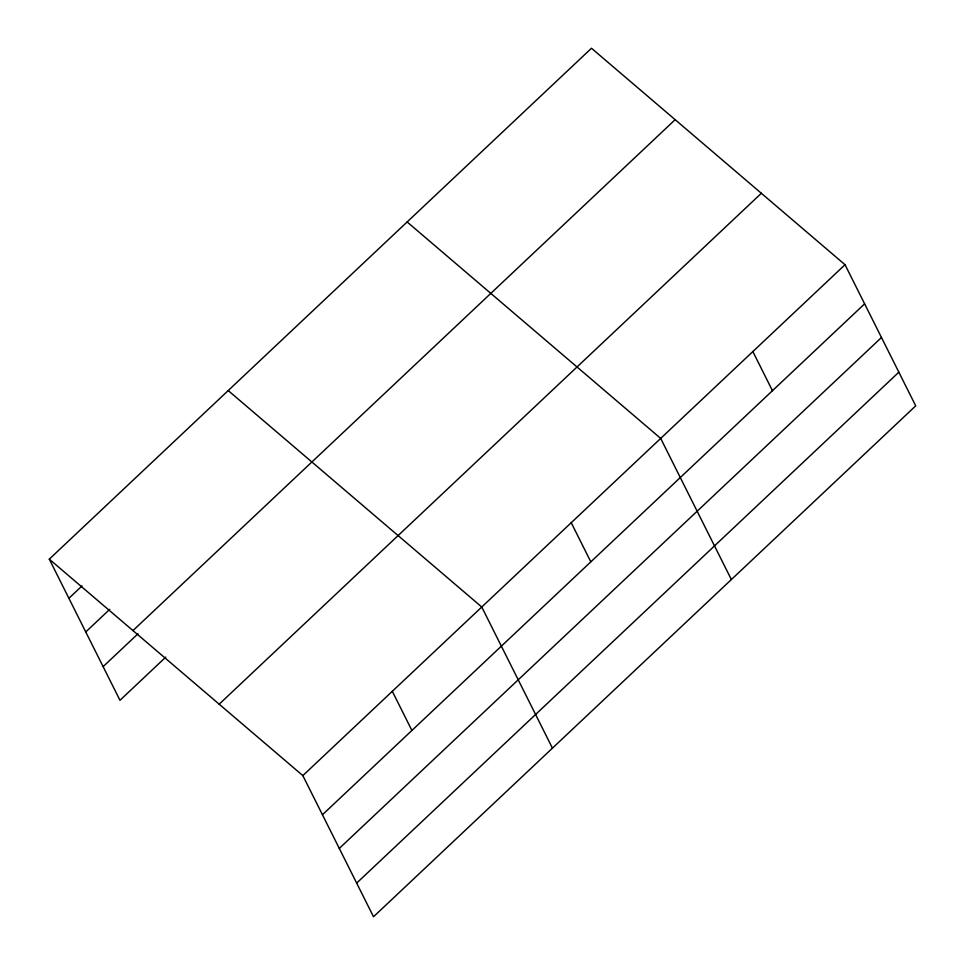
<?xml version="1.0" encoding="UTF-8"?>
<svg xmlns="http://www.w3.org/2000/svg" width="965" height="965" viewBox="0 0 965 965"><rect width="100%" height="100%" fill="white"/><g stroke="black" fill="none" stroke-linecap="round" stroke-linejoin="round"><path stroke-width="1.45" d="M49.287 559.157L591.485 48.25L845.026 264.712L915.713 405.843L373.515 916.75L302.841 775.607L49.287 559.157L119.974 700.288L165.787 657.117M68.889 598.3L81.989 585.96M85.752 631.954L109.745 609.337M132.965 630.591L675.15 119.684M103.11 666.634L138.019 633.74M219.176 704.185L761.361 193.277M302.841 775.607L845.026 264.712M322.443 814.75L864.628 303.842M339.294 848.416L881.491 337.509M356.664 883.096L898.849 372.188M407.133 221.962L660.687 438.412L731.361 579.555M228.21 390.56L481.764 607.009L552.438 748.152M752.857 351.562L772.458 390.704M571.232 522.716L590.821 561.859M392.309 691.314L411.898 730.457"/></g></svg>
